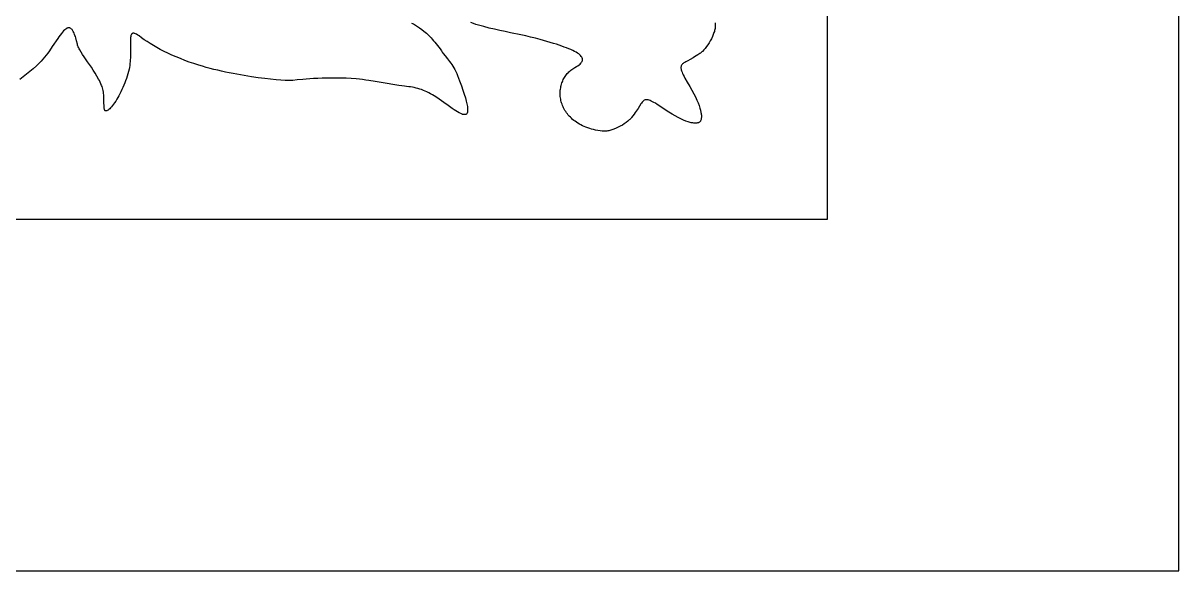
# Model space of a CAD drawing. Extents: x -592 to 638, y 287 to 852.
# Drawn here: x 506.6 to 638.1, y 287.1 to 349.4 of the extents above; entities that cross this region are included whole.
import ezdxf

# ---------------------------------------------------------------- set-up
doc = ezdxf.new("R2010")
doc.units = 0
doc.layers.add('COUCHE_1', color=18, linetype='CONTINUOUS')
doc.layers.add('LAYER_1', color=174, linetype='CONTINUOUS')

msp = doc.modelspace()

# ---------------------------------------------------------------- linework, layer by layer
at = {"layer": 'COUCHE_1'}
msp.add_lwpolyline([(-591.86, 287.13), (638.14, 287.13), (638.14, 852.13), (-591.86, 852.13)], close=True, dxfattribs=at)
at = {"layer": 'LAYER_1'}
msp.add_lwpolyline([(-551.86, 812.13), (-551.86, 327.13), (598.14, 327.13), (598.14, 812.13)], close=True, dxfattribs=at)
for points in [[(550.81, 349.45), (551.03, 349.34), (551.25, 349.21), (551.48, 349.07), (551.72, 348.91), (551.97, 348.72), (552.22, 348.52), (552.49, 348.29), (552.62, 348.17), (552.76, 348.04), (552.89, 347.9), (553.03, 347.75), (553.17, 347.6), (553.32, 347.44), (553.46, 347.27), (553.6, 347.09), (553.75, 346.9), (553.9, 346.71), (554.05, 346.5), (554.2, 346.29), (554.3, 346.14), (554.41, 346), (554.65, 345.7), (554.89, 345.39), (555.14, 345.07), (555.27, 344.9), (555.39, 344.72), (555.51, 344.54), (555.63, 344.35), (555.74, 344.15), (555.85, 343.94), (555.95, 343.72), (556.05, 343.49), (556.28, 342.87), (556.48, 342.31), (556.66, 341.8), (556.81, 341.34), (556.93, 340.93), (557.03, 340.56), (557.11, 340.24), (557.13, 340.09), (557.16, 339.96), (557.17, 339.83), (557.19, 339.72), (557.19, 339.61), (557.19, 339.52), (557.19, 339.43), (557.18, 339.36), (557.16, 339.29), (557.14, 339.23), (557.12, 339.18), (557.09, 339.13), (557.05, 339.1), (557.02, 339.07), (556.97, 339.05), (556.93, 339.03), (556.87, 339.03), (556.82, 339.03), (556.76, 339.03), (556.69, 339.05), (556.62, 339.06), (556.55, 339.09), (556.4, 339.15), (556.23, 339.24), (556.05, 339.34), (555.85, 339.46), (555.65, 339.59), (555.43, 339.74), (554.96, 340.06), (554.47, 340.42), (553.94, 340.78), (553.67, 340.96), (553.39, 341.15), (553.18, 341.28), (552.96, 341.4), (552.76, 341.52), (552.55, 341.62), (552.35, 341.71), (552.15, 341.79), (551.94, 341.87), (551.74, 341.94), (551.54, 342), (551.33, 342.05), (551.12, 342.1), (550.91, 342.14), (550.7, 342.18), (550.48, 342.21), (550.25, 342.24), (550.01, 342.27), (549.69, 342.3), (549.35, 342.35), (548.69, 342.45), (548.02, 342.56), (547.34, 342.68), (546.65, 342.8), (545.95, 342.91), (545.59, 342.96), (545.23, 343.01), (544.87, 343.05), (544.5, 343.09), (543.92, 343.13), (543.35, 343.16), (542.78, 343.18), (542.22, 343.19), (541.67, 343.19), (541.14, 343.19), (540.62, 343.17), (540.13, 343.15), (539.66, 343.13), (539.22, 343.1), (538.8, 343.07), (538.42, 343.04), (537.77, 342.98), (537.29, 342.92), (537.21, 342.92), (537.1, 342.91), (536.81, 342.92), (536.42, 342.93), (535.94, 342.96), (535.39, 343), (534.77, 343.06), (534.09, 343.14), (533.36, 343.23), (532.58, 343.34), (531.76, 343.47), (531.34, 343.54), (530.92, 343.62), (530.49, 343.7), (530.06, 343.78), (529.62, 343.87), (529.18, 343.97), (528.74, 344.07), (528.31, 344.18), (527.87, 344.29), (527.44, 344.41), (527.01, 344.53), (526.58, 344.66), (526.04, 344.83), (525.51, 345.01), (525, 345.2), (524.5, 345.4), (524.01, 345.6), (523.54, 345.81), (523.08, 346.02), (522.64, 346.23), (522.21, 346.45), (521.8, 346.67), (521.42, 346.89), (521.05, 347.11), (520.7, 347.33), (520.37, 347.55), (520.07, 347.77), (519.79, 347.98), (519.64, 348.08), (519.51, 348.17), (519.4, 348.23), (519.29, 348.27), (519.25, 348.28), (519.2, 348.29), (519.16, 348.29), (519.12, 348.29), (519.09, 348.29), (519.05, 348.27), (519.02, 348.26), (518.99, 348.24), (518.97, 348.21), (518.95, 348.19), (518.92, 348.15), (518.9, 348.12), (518.87, 348.03), (518.85, 347.93), (518.83, 347.82), (518.81, 347.7), (518.8, 347.56), (518.8, 347.41), (518.8, 347.08), (518.8, 346.72), (518.81, 346.33), (518.81, 345.92), (518.8, 345.49), (518.79, 345.27), (518.78, 345.06), (518.75, 344.84), (518.73, 344.62), (518.69, 344.4), (518.65, 344.19), (518.59, 343.93), (518.52, 343.67), (518.44, 343.41), (518.35, 343.15), (518.26, 342.89), (518.16, 342.63), (518.06, 342.37), (517.95, 342.12), (517.84, 341.88), (517.73, 341.64), (517.61, 341.41), (517.49, 341.18), (517.37, 340.97), (517.25, 340.77), (517.13, 340.57), (517.01, 340.39), (516.89, 340.22), (516.78, 340.07), (516.67, 339.93), (516.56, 339.8), (516.46, 339.7), (516.36, 339.61), (516.26, 339.54), (516.18, 339.49), (516.14, 339.47), (516.1, 339.46), (516.06, 339.45), (516.03, 339.45), (516, 339.45), (515.97, 339.46), (515.94, 339.48), (515.91, 339.5), (515.89, 339.53), (515.87, 339.56), (515.85, 339.6), (515.84, 339.65), (515.82, 339.71), (515.82, 339.77), (515.81, 339.91), (515.8, 340.48), (515.8, 340.8), (515.79, 341.12), (515.78, 341.28), (515.76, 341.44), (515.74, 341.6), (515.71, 341.76), (515.68, 341.92), (515.64, 342.07), (515.59, 342.22), (515.53, 342.36), (515.45, 342.54), (515.37, 342.72), (515.28, 342.9), (515.19, 343.08), (514.99, 343.42), (514.78, 343.76), (514.57, 344.1), (514.36, 344.42), (513.93, 345.04), (513.53, 345.61), (513.35, 345.88), (513.19, 346.14), (513.05, 346.39), (512.98, 346.5), (512.93, 346.62), (512.88, 346.73), (512.84, 346.83), (512.8, 346.93), (512.78, 347.03), (512.69, 347.41), (512.6, 347.75), (512.55, 347.9), (512.5, 348.03), (512.46, 348.16), (512.41, 348.28), (512.36, 348.38), (512.31, 348.48), (512.26, 348.56), (512.21, 348.63), (512.16, 348.7), (512.11, 348.75), (512.06, 348.8), (512.01, 348.84), (511.96, 348.87), (511.9, 348.89), (511.85, 348.9), (511.79, 348.9), (511.74, 348.9), (511.68, 348.89), (511.62, 348.87), (511.57, 348.84), (511.51, 348.81), (511.45, 348.77), (511.39, 348.72), (511.33, 348.67), (511.2, 348.55), (511.08, 348.41), (510.95, 348.25), (510.81, 348.08), (510.67, 347.89), (510.53, 347.68), (509.91, 346.77), (509.58, 346.29), (509.4, 346.04), (509.22, 345.81), (509.04, 345.57), (508.85, 345.34), (508.65, 345.12), (508.45, 344.91), (508.1, 344.58), (507.74, 344.25), (507.37, 343.93), (506.99, 343.62), (506.61, 343.32), (506.22, 343.04)], [(585.35, 349.47), (585.37, 349.21), (585.38, 349.12), (585.37, 349.02), (585.36, 348.92), (585.35, 348.82), (585.33, 348.71), (585.3, 348.6), (585.27, 348.48), (585.23, 348.37), (585.15, 348.14), (585.05, 347.9), (584.93, 347.66), (584.81, 347.43), (584.67, 347.2), (584.53, 346.98), (584.37, 346.77), (584.22, 346.57), (584.06, 346.39), (583.91, 346.23), (583.83, 346.16), (583.76, 346.09), (583.68, 346.03), (583.61, 345.97), (583.4, 345.84), (583.21, 345.71), (583.03, 345.6), (582.85, 345.49), (582.53, 345.32), (582.25, 345.16), (582.01, 345.03), (581.91, 344.97), (581.81, 344.91), (581.73, 344.85), (581.66, 344.79), (581.6, 344.72), (581.55, 344.66), (581.51, 344.59), (581.49, 344.51), (581.47, 344.43), (581.47, 344.33), (581.48, 344.23), (581.51, 344.12), (581.55, 344), (581.6, 343.87), (581.66, 343.72), (581.74, 343.56), (581.83, 343.38), (581.93, 343.19), (582.18, 342.74), (582.48, 342.22), (582.72, 341.8), (582.93, 341.41), (583.12, 341.04), (583.28, 340.69), (583.42, 340.36), (583.53, 340.06), (583.62, 339.78), (583.7, 339.52), (583.75, 339.28), (583.77, 339.17), (583.78, 339.07), (583.79, 338.97), (583.79, 338.87), (583.79, 338.78), (583.79, 338.69), (583.78, 338.61), (583.77, 338.54), (583.76, 338.47), (583.74, 338.4), (583.71, 338.34), (583.69, 338.29), (583.66, 338.24), (583.63, 338.19), (583.63, 338.19), (583.63, 338.19), (583.62, 338.19), (583.62, 338.19), (583.58, 338.16), (583.52, 338.14), (583.47, 338.11), (583.41, 338.09), (583.34, 338.08), (583.27, 338.07), (583.19, 338.06), (583.11, 338.06), (583.03, 338.06), (582.94, 338.07), (582.84, 338.08), (582.74, 338.09), (582.64, 338.11), (582.53, 338.14), (582.29, 338.21), (582.04, 338.29), (581.77, 338.4), (581.47, 338.54), (581.16, 338.69), (580.82, 338.88), (580.46, 339.08), (580.08, 339.32), (579.68, 339.58), (579.18, 339.92), (578.75, 340.2), (578.56, 340.32), (578.39, 340.42), (578.23, 340.5), (578.09, 340.58), (577.96, 340.63), (577.84, 340.68), (577.73, 340.71), (577.63, 340.73), (577.54, 340.73), (577.46, 340.72), (577.38, 340.7), (577.3, 340.67), (577.23, 340.63), (577.17, 340.57), (577.1, 340.5), (577.04, 340.43), (576.97, 340.34), (576.9, 340.24), (576.75, 340), (576.59, 339.73), (576.39, 339.42), (576.27, 339.26), (576.15, 339.08), (576.01, 338.89), (575.86, 338.7), (575.8, 338.63), (575.74, 338.56), (575.66, 338.49), (575.59, 338.42), (575.41, 338.27), (575.22, 338.13), (575.02, 337.99), (574.8, 337.85), (574.57, 337.72), (574.33, 337.6), (574.09, 337.48), (573.84, 337.38), (573.6, 337.3), (573.36, 337.23), (573.25, 337.2), (573.13, 337.18), (573.02, 337.16), (572.91, 337.14), (572.81, 337.13), (572.71, 337.13), (572.61, 337.13), (572.51, 337.14), (572.26, 337.18), (572, 337.22), (571.76, 337.27), (571.53, 337.33), (571.3, 337.39), (571.08, 337.45), (570.86, 337.52), (570.66, 337.6), (570.46, 337.68), (570.27, 337.77), (570.09, 337.86), (569.91, 337.96), (569.74, 338.05), (569.58, 338.16), (569.43, 338.27), (569.28, 338.38), (569.14, 338.49), (569.01, 338.61), (568.88, 338.73), (568.76, 338.85), (568.65, 338.98), (568.55, 339.11), (568.45, 339.24), (568.35, 339.37), (568.27, 339.51), (568.19, 339.65), (568.12, 339.79), (568.05, 339.93), (567.99, 340.07), (567.94, 340.21), (567.89, 340.36), (567.85, 340.5), (567.81, 340.65), (567.78, 340.79), (567.76, 340.94), (567.74, 341.08), (567.73, 341.23), (567.72, 341.37), (567.72, 341.52), (567.73, 341.66), (567.74, 341.8), (567.75, 341.94), (567.78, 342.08), (567.8, 342.22), (567.84, 342.36), (567.87, 342.49), (567.92, 342.63), (567.97, 342.76), (568.02, 342.88), (568.08, 343.01), (568.14, 343.13), (568.21, 343.25), (568.28, 343.37), (568.36, 343.48), (568.45, 343.59), (568.53, 343.7), (568.63, 343.8), (568.72, 343.9), (568.83, 343.99), (568.93, 344.08), (569.04, 344.16), (569.16, 344.24), (569.28, 344.32), (569.4, 344.39), (569.58, 344.49), (569.74, 344.59), (569.87, 344.68), (569.99, 344.78), (570.09, 344.88), (570.13, 344.93), (570.16, 344.98), (570.19, 345.02), (570.22, 345.07), (570.24, 345.12), (570.25, 345.17), (570.26, 345.21), (570.27, 345.26), (570.27, 345.31), (570.26, 345.36), (570.25, 345.4), (570.24, 345.45), (570.22, 345.5), (570.19, 345.55), (570.16, 345.59), (570.13, 345.64), (570.05, 345.74), (569.95, 345.83), (569.83, 345.93), (569.69, 346.03), (569.53, 346.12), (569.35, 346.22), (569.16, 346.32), (568.94, 346.42), (568.71, 346.52), (568.46, 346.62), (568.19, 346.72), (567.91, 346.82), (567.61, 346.93), (567.29, 347.03), (566.95, 347.14), (566.22, 347.36), (565.43, 347.58), (564.9, 347.72), (564.36, 347.85), (563.8, 347.98), (563.23, 348.1), (562.06, 348.34), (561.46, 348.47), (560.86, 348.6), (560.26, 348.74), (559.65, 348.88), (559.05, 349.04), (558.44, 349.21), (558.14, 349.3), (557.85, 349.4), (557.55, 349.5)]]:
    msp.add_lwpolyline(points, dxfattribs=at)

doc.saveas('drawing.dxf')
